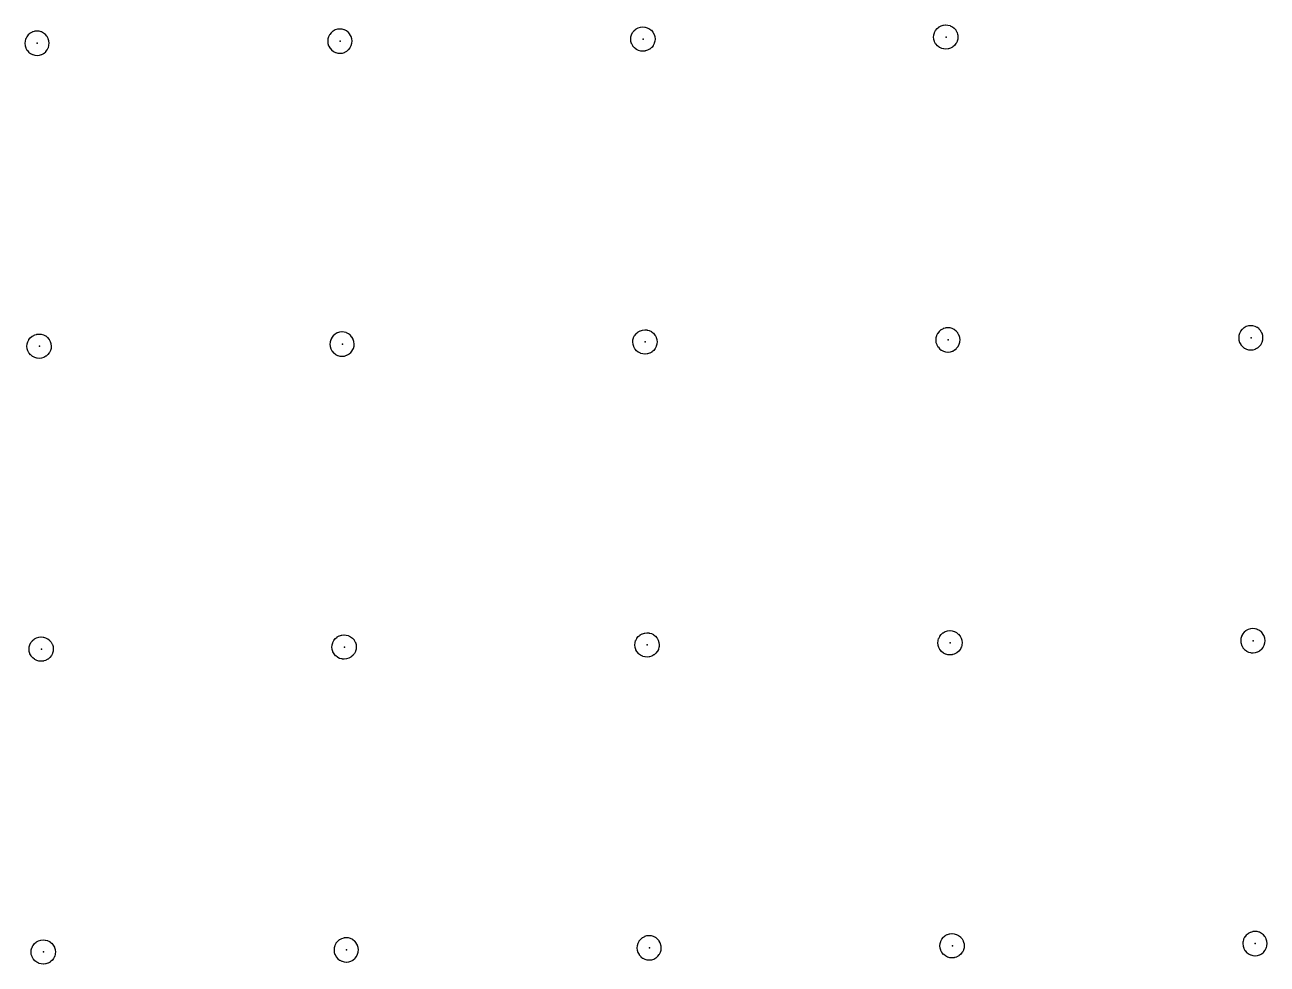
# Model space of a CAD drawing. Header units: metres. Extents: x 0 to 398, y -24 to 612.
# Drawn here: x 227.9 to 338.7, y 517.1 to 600.8 of the extents above; entities that cross this region are included whole.
import ezdxf

# ---------------------------------------------------------------- set-up
doc = ezdxf.new("R2010")
doc.units = ezdxf.units.M
doc.layers.add('LAYER_01_CUT', color=7, linetype='Continuous')
doc.layers.add('LAYER_04_GRID', color=7, linetype='Continuous')

msp = doc.modelspace()

# ---------------------------------------------------------------- linework, layer by layer
at = {"layer": 'LAYER_01_CUT'}
for points in [[(228.13, 598.54), (228.26, 598.39), (228.27, 598.38), (228.43, 598.25), (228.44, 598.25), (228.44, 598.24), (228.62, 598.16), (228.63, 598.15), (228.64, 598.15), (228.82, 598.1), (228.83, 598.1), (228.84, 598.1), (229.02, 598.08), (229.02, 598.08), (229.03, 598.08), (229.22, 598.1), (229.23, 598.1), (229.24, 598.1), (229.43, 598.16), (229.43, 598.17), (229.44, 598.17), (229.62, 598.26), (229.63, 598.27), (229.64, 598.28), (229.79, 598.41), (229.8, 598.42), (229.93, 598.58), (229.93, 598.58), (229.93, 598.59), (230.02, 598.77), (230.03, 598.78), (230.03, 598.79), (230.08, 598.97), (230.08, 598.98), (230.08, 598.99), (230.1, 599.16), (230.1, 599.17), (230.1, 599.18), (230.08, 599.37), (230.08, 599.38), (230.08, 599.39), (230.02, 599.57), (230.01, 599.58), (230.01, 599.59), (229.91, 599.77), (229.91, 599.78), (229.9, 599.79), (229.77, 599.94), (229.76, 599.95), (229.6, 600.07), (229.59, 600.08), (229.59, 600.08), (229.41, 600.17), (229.4, 600.18), (229.39, 600.18), (229.21, 600.23), (229.2, 600.23), (229.19, 600.23), (229.02, 600.25), (229.01, 600.25), (229, 600.25), (228.81, 600.23), (228.8, 600.23), (228.79, 600.22), (228.61, 600.17), (228.6, 600.16), (228.59, 600.16), (228.41, 600.06), (228.4, 600.06), (228.39, 600.05), (228.24, 599.92), (228.23, 599.91), (228.11, 599.75), (228.1, 599.74), (228.1, 599.74), (228.01, 599.56), (228, 599.55), (228, 599.54), (227.95, 599.36), (227.95, 599.35), (227.95, 599.34), (227.93, 599.16), (227.93, 599.16), (227.93, 599.15), (227.95, 598.96), (227.95, 598.95), (227.96, 598.94), (228.01, 598.75), (228.02, 598.75), (228.02, 598.74), (228.12, 598.56), (228.12, 598.55), (228.13, 598.54)], [(255.1, 599.93), (255.09, 599.92), (255.01, 599.75), (255, 599.74), (255, 599.73), (254.95, 599.55), (254.95, 599.54), (254.95, 599.53), (254.93, 599.35), (254.93, 599.34), (254.93, 599.34), (254.95, 599.14), (254.95, 599.14), (254.95, 599.13), (255.01, 598.94), (255.01, 598.93), (255.02, 598.92), (255.11, 598.75), (255.12, 598.74), (255.13, 598.73), (255.26, 598.57), (255.27, 598.57), (255.43, 598.44), (255.43, 598.44), (255.44, 598.43), (255.62, 598.34), (255.63, 598.34), (255.64, 598.34), (255.82, 598.29), (255.83, 598.28), (255.83, 598.28), (256.01, 598.27), (256.02, 598.27), (256.03, 598.27), (256.22, 598.29), (256.23, 598.29), (256.24, 598.29), (256.42, 598.35), (256.43, 598.35), (256.44, 598.36), (256.62, 598.45), (256.62, 598.46), (256.64, 598.47), (256.79, 598.6), (256.8, 598.6), (256.92, 598.76), (256.93, 598.77), (256.93, 598.78), (257.02, 598.96), (257.03, 598.96), (257.03, 598.97), (257.08, 599.16), (257.08, 599.16), (257.08, 599.17), (257.1, 599.35), (257.1, 599.36), (257.1, 599.37), (257.08, 599.56), (257.08, 599.57), (257.07, 599.57), (257.02, 599.76), (257.01, 599.77), (257.01, 599.78), (256.91, 599.95), (256.91, 599.96), (256.9, 599.98), (256.77, 600.13), (256.76, 600.14), (256.6, 600.26), (256.59, 600.27), (256.59, 600.27), (256.41, 600.36), (256.4, 600.36), (256.39, 600.37), (256.21, 600.42), (256.2, 600.42), (256.19, 600.42), (256.01, 600.43), (256.01, 600.43), (256, 600.43), (255.81, 600.41), (255.8, 600.41), (255.79, 600.41), (255.6, 600.35), (255.6, 600.35), (255.59, 600.35), (255.41, 600.25), (255.4, 600.25), (255.39, 600.23), (255.23, 600.1), (255.23, 600.1), (255.1, 599.94), (255.1, 599.93)], [(281.95, 599.33), (281.93, 599.52), (281.93, 599.53), (281.93, 599.54), (281.95, 599.72), (281.95, 599.72), (281.95, 599.73), (282, 599.92), (282, 599.92), (282.01, 599.93), (282.09, 600.11), (282.1, 600.12), (282.1, 600.12), (282.23, 600.28), (282.23, 600.29), (282.39, 600.42), (282.4, 600.43), (282.41, 600.44), (282.59, 600.53), (282.6, 600.54), (282.6, 600.54), (282.79, 600.6), (282.8, 600.6), (282.81, 600.6), (283, 600.62), (283.01, 600.62), (283.01, 600.62), (283.19, 600.61), (283.2, 600.6), (283.21, 600.6), (283.39, 600.55), (283.4, 600.55), (283.41, 600.55), (283.59, 600.46), (283.59, 600.45), (283.6, 600.45), (283.76, 600.32), (283.77, 600.32), (283.9, 600.16), (283.91, 600.15), (283.91, 600.14), (284.01, 599.96), (284.01, 599.96), (284.02, 599.95), (284.07, 599.76), (284.08, 599.75), (284.08, 599.74), (284.1, 599.55), (284.1, 599.54), (284.1, 599.54), (284.08, 599.36), (284.08, 599.35), (284.08, 599.34), (284.03, 599.16), (284.03, 599.15), (284.02, 599.14), (283.93, 598.97), (283.93, 598.96), (283.92, 598.95), (283.8, 598.79), (283.79, 598.78), (283.64, 598.65), (283.62, 598.64), (283.62, 598.64), (283.44, 598.54), (283.43, 598.54), (283.42, 598.54), (283.24, 598.48), (283.23, 598.48), (283.22, 598.47), (283.03, 598.45), (283.02, 598.45), (283.01, 598.45), (282.83, 598.47), (282.83, 598.47), (282.82, 598.47), (282.64, 598.52), (282.63, 598.53), (282.62, 598.53), (282.44, 598.62), (282.43, 598.62), (282.43, 598.63), (282.27, 598.75), (282.26, 598.76), (282.13, 598.91), (282.12, 598.93), (282.11, 598.93), (282.02, 599.11), (282.01, 599.12), (282.01, 599.13), (281.95, 599.31), (281.95, 599.32), (281.95, 599.33)], [(309.39, 600.61), (309.4, 600.62), (309.41, 600.62), (309.59, 600.72), (309.59, 600.72), (309.6, 600.73), (309.79, 600.78), (309.8, 600.79), (309.81, 600.79), (310, 600.81), (310.01, 600.81), (310.01, 600.81), (310.19, 600.79), (310.2, 600.79), (310.21, 600.79), (310.39, 600.74), (310.4, 600.74), (310.41, 600.73), (310.58, 600.64), (310.59, 600.64), (310.6, 600.63), (310.76, 600.51), (310.77, 600.5), (310.9, 600.35), (310.91, 600.33), (310.91, 600.33), (311.01, 600.15), (311.01, 600.14), (311.02, 600.13), (311.07, 599.95), (311.07, 599.94), (311.08, 599.93), (311.1, 599.74), (311.1, 599.73), (311.1, 599.72), (311.08, 599.54), (311.08, 599.54), (311.08, 599.53), (311.03, 599.34), (311.02, 599.34), (311.02, 599.33), (310.93, 599.15), (310.93, 599.14), (310.92, 599.14), (310.8, 598.98), (310.79, 598.97), (310.64, 598.84), (310.62, 598.83), (310.62, 598.82), (310.44, 598.73), (310.43, 598.72), (310.42, 598.72), (310.24, 598.66), (310.23, 598.66), (310.22, 598.66), (310.03, 598.64), (310.02, 598.64), (310.01, 598.64), (309.83, 598.66), (309.83, 598.66), (309.82, 598.66), (309.63, 598.71), (309.63, 598.71), (309.62, 598.72), (309.44, 598.8), (309.43, 598.81), (309.43, 598.81), (309.27, 598.94), (309.26, 598.94), (309.13, 599.1), (309.12, 599.11), (309.11, 599.12), (309.02, 599.3), (309.01, 599.31), (309.01, 599.31), (308.95, 599.5), (308.95, 599.51), (308.95, 599.52), (308.93, 599.71), (308.93, 599.72), (308.93, 599.72), (308.94, 599.9), (308.95, 599.91), (308.95, 599.92), (309, 600.1), (309, 600.11), (309, 600.12), (309.09, 600.3), (309.1, 600.3), (309.1, 600.31), (309.23, 600.47), (309.23, 600.48), (309.39, 600.61)], [(283.95, 573.32), (284.08, 573.16), (284.09, 573.15), (284.1, 573.14), (284.2, 572.96), (284.2, 572.96), (284.2, 572.95), (284.26, 572.76), (284.26, 572.75), (284.26, 572.74), (284.28, 572.55), (284.28, 572.55), (284.28, 572.54), (284.27, 572.36), (284.27, 572.35), (284.27, 572.34), (284.21, 572.16), (284.21, 572.15), (284.21, 572.14), (284.12, 571.97), (284.12, 571.96), (284.11, 571.95), (283.99, 571.79), (283.98, 571.79), (283.82, 571.65), (283.81, 571.64), (283.8, 571.64), (283.63, 571.54), (283.62, 571.54), (283.61, 571.54), (283.42, 571.48), (283.41, 571.48), (283.41, 571.47), (283.22, 571.46), (283.21, 571.45), (283.2, 571.45), (283.02, 571.47), (283.01, 571.47), (283, 571.47), (282.82, 571.52), (282.81, 571.53), (282.81, 571.53), (282.63, 571.62), (282.62, 571.62), (282.61, 571.63), (282.45, 571.75), (282.45, 571.76), (282.32, 571.91), (282.31, 571.93), (282.3, 571.93), (282.2, 572.11), (282.2, 572.12), (282.2, 572.13), (282.14, 572.32), (282.14, 572.32), (282.14, 572.33), (282.12, 572.52), (282.12, 572.53), (282.12, 572.54), (282.13, 572.72), (282.13, 572.73), (282.13, 572.73), (282.19, 572.92), (282.19, 572.92), (282.19, 572.93), (282.28, 573.11), (282.28, 573.12), (282.29, 573.12), (282.41, 573.28), (282.42, 573.29), (282.58, 573.42), (282.59, 573.43), (282.6, 573.44), (282.77, 573.53), (282.78, 573.54), (282.79, 573.54), (282.98, 573.6), (282.99, 573.6), (282.99, 573.6), (283.18, 573.62), (283.19, 573.62), (283.2, 573.62), (283.38, 573.61), (283.39, 573.61), (283.4, 573.6), (283.58, 573.55), (283.59, 573.55), (283.59, 573.55), (283.77, 573.46), (283.78, 573.45), (283.79, 573.45), (283.95, 573.32), (283.95, 573.32)], [(310.78, 573.64), (310.77, 573.64), (310.59, 573.73), (310.59, 573.74), (310.58, 573.74), (310.39, 573.79), (310.39, 573.79), (310.38, 573.79), (310.2, 573.81), (310.19, 573.81), (310.18, 573.81), (309.99, 573.79), (309.98, 573.79), (309.98, 573.78), (309.79, 573.73), (309.78, 573.72), (309.77, 573.72), (309.6, 573.62), (309.59, 573.62), (309.58, 573.61), (309.42, 573.48), (309.41, 573.47), (309.29, 573.31), (309.28, 573.3), (309.28, 573.3), (309.19, 573.12), (309.19, 573.11), (309.18, 573.1), (309.13, 572.92), (309.13, 572.91), (309.13, 572.9), (309.12, 572.72), (309.12, 572.72), (309.12, 572.71), (309.14, 572.52), (309.14, 572.51), (309.14, 572.5), (309.2, 572.31), (309.2, 572.31), (309.2, 572.3), (309.3, 572.12), (309.3, 572.11), (309.32, 572.1), (309.45, 571.95), (309.45, 571.94), (309.61, 571.81), (309.62, 571.81), (309.63, 571.8), (309.8, 571.72), (309.81, 571.71), (309.82, 571.71), (310, 571.66), (310.01, 571.66), (310.02, 571.66), (310.2, 571.64), (310.21, 571.64), (310.22, 571.64), (310.41, 571.66), (310.41, 571.66), (310.42, 571.66), (310.61, 571.72), (310.62, 571.73), (310.63, 571.73), (310.8, 571.83), (310.81, 571.83), (310.82, 571.84), (310.98, 571.97), (310.98, 571.98), (311.11, 572.14), (311.11, 572.14), (311.12, 572.15), (311.21, 572.33), (311.21, 572.34), (311.21, 572.35), (311.26, 572.53), (311.27, 572.54), (311.27, 572.55), (311.28, 572.72), (311.28, 572.73), (311.28, 572.74), (311.26, 572.93), (311.26, 572.94), (311.26, 572.95), (311.2, 573.13), (311.2, 573.14), (311.19, 573.15), (311.1, 573.33), (311.09, 573.34), (311.08, 573.35), (310.95, 573.5), (310.95, 573.51), (310.79, 573.63), (310.78, 573.64)], [(337.8, 572.01), (337.81, 572.02), (337.82, 572.03), (337.98, 572.16), (337.98, 572.16), (338.11, 572.32), (338.11, 572.33), (338.12, 572.34), (338.21, 572.52), (338.21, 572.52), (338.21, 572.53), (338.26, 572.72), (338.27, 572.72), (338.27, 572.73), (338.28, 572.91), (338.28, 572.92), (338.28, 572.93), (338.26, 573.12), (338.26, 573.13), (338.26, 573.13), (338.2, 573.32), (338.2, 573.33), (338.19, 573.34), (338.1, 573.51), (338.09, 573.52), (338.08, 573.54), (337.95, 573.69), (337.95, 573.7), (337.79, 573.82), (337.78, 573.83), (337.77, 573.83), (337.59, 573.92), (337.59, 573.92), (337.58, 573.93), (337.39, 573.98), (337.39, 573.98), (337.38, 573.98), (337.2, 573.99), (337.19, 573.99), (337.18, 573.99), (336.99, 573.97), (336.98, 573.97), (336.98, 573.97), (336.79, 573.91), (336.78, 573.91), (336.77, 573.91), (336.6, 573.81), (336.59, 573.81), (336.58, 573.79), (336.42, 573.66), (336.41, 573.66), (336.29, 573.5), (336.28, 573.49), (336.28, 573.48), (336.19, 573.31), (336.19, 573.3), (336.18, 573.29), (336.13, 573.11), (336.13, 573.1), (336.13, 573.09), (336.12, 572.91), (336.12, 572.9), (336.12, 572.9), (336.14, 572.7), (336.14, 572.7), (336.14, 572.69), (336.2, 572.5), (336.2, 572.49), (336.2, 572.48), (336.3, 572.31), (336.3, 572.3), (336.32, 572.29), (336.45, 572.13), (336.45, 572.13), (336.61, 572), (336.62, 572), (336.63, 571.99), (336.8, 571.9), (336.81, 571.9), (336.82, 571.9), (337, 571.85), (337.01, 571.84), (337.02, 571.84), (337.2, 571.83), (337.21, 571.83), (337.21, 571.83), (337.41, 571.85), (337.41, 571.85), (337.42, 571.85), (337.61, 571.91), (337.62, 571.91), (337.63, 571.92), (337.8, 572.01)], [(228.14, 571.95), (228.14, 571.96), (228.12, 572.15), (228.12, 572.16), (228.12, 572.17), (228.13, 572.34), (228.13, 572.35), (228.14, 572.36), (228.19, 572.54), (228.19, 572.55), (228.19, 572.56), (228.28, 572.74), (228.29, 572.74), (228.29, 572.75), (228.42, 572.91), (228.42, 572.92), (228.58, 573.05), (228.59, 573.06), (228.6, 573.06), (228.78, 573.16), (228.78, 573.16), (228.79, 573.17), (228.98, 573.22), (228.99, 573.23), (229, 573.23), (229.19, 573.25), (229.19, 573.25), (229.2, 573.25), (229.38, 573.23), (229.39, 573.23), (229.4, 573.23), (229.58, 573.18), (229.59, 573.18), (229.6, 573.17), (229.77, 573.08), (229.78, 573.08), (229.79, 573.08), (229.95, 572.95), (229.95, 572.94), (230.08, 572.79), (230.1, 572.78), (230.1, 572.77), (230.2, 572.59), (230.2, 572.58), (230.2, 572.58), (230.26, 572.39), (230.26, 572.38), (230.26, 572.37), (230.28, 572.18), (230.28, 572.17), (230.28, 572.16), (230.27, 571.99), (230.27, 571.98), (230.27, 571.97), (230.22, 571.79), (230.21, 571.78), (230.21, 571.77), (230.12, 571.59), (230.12, 571.59), (230.11, 571.58), (229.99, 571.42), (229.98, 571.41), (229.83, 571.28), (229.81, 571.27), (229.8, 571.27), (229.63, 571.17), (229.62, 571.17), (229.61, 571.16), (229.42, 571.11), (229.42, 571.1), (229.41, 571.1), (229.22, 571.08), (229.21, 571.08), (229.2, 571.08), (229.02, 571.1), (229.01, 571.1), (229.01, 571.1), (228.82, 571.15), (228.81, 571.15), (228.81, 571.16), (228.63, 571.25), (228.62, 571.25), (228.61, 571.25), (228.46, 571.38), (228.45, 571.39), (228.32, 571.54), (228.31, 571.55), (228.3, 571.56), (228.21, 571.74), (228.2, 571.75), (228.2, 571.75), (228.14, 571.94), (228.14, 571.95)], [(256.77, 573.27), (256.6, 573.36), (256.59, 573.36), (256.58, 573.37), (256.4, 573.42), (256.39, 573.42), (256.38, 573.42), (256.2, 573.43), (256.19, 573.43), (256.19, 573.43), (256, 573.41), (255.99, 573.41), (255.98, 573.41), (255.79, 573.35), (255.78, 573.35), (255.77, 573.35), (255.6, 573.25), (255.59, 573.25), (255.58, 573.23), (255.42, 573.1), (255.42, 573.1), (255.29, 572.94), (255.29, 572.93), (255.28, 572.92), (255.19, 572.75), (255.19, 572.74), (255.19, 572.73), (255.14, 572.55), (255.13, 572.54), (255.13, 572.53), (255.12, 572.35), (255.12, 572.34), (255.12, 572.34), (255.14, 572.15), (255.14, 572.14), (255.14, 572.13), (255.2, 571.94), (255.2, 571.93), (255.21, 571.93), (255.3, 571.75), (255.31, 571.74), (255.32, 571.73), (255.45, 571.57), (255.46, 571.57), (255.61, 571.44), (255.62, 571.44), (255.63, 571.43), (255.81, 571.34), (255.81, 571.34), (255.82, 571.34), (256.01, 571.29), (256.01, 571.28), (256.02, 571.28), (256.2, 571.27), (256.21, 571.27), (256.22, 571.27), (256.41, 571.29), (256.42, 571.29), (256.42, 571.29), (256.61, 571.35), (256.62, 571.35), (256.63, 571.36), (256.8, 571.45), (256.81, 571.46), (256.83, 571.47), (256.98, 571.6), (256.99, 571.61), (257.11, 571.76), (257.12, 571.77), (257.12, 571.78), (257.21, 571.96), (257.21, 571.96), (257.22, 571.97), (257.27, 572.16), (257.27, 572.16), (257.27, 572.17), (257.28, 572.35), (257.28, 572.36), (257.28, 572.37), (257.26, 572.56), (257.26, 572.57), (257.26, 572.57), (257.2, 572.76), (257.2, 572.77), (257.2, 572.78), (257.1, 572.95), (257.1, 572.96), (257.08, 572.98), (256.95, 573.13), (256.95, 573.14), (256.79, 573.26), (256.78, 573.27), (256.77, 573.27)], [(336.5, 545.29), (336.63, 545.13), (336.64, 545.13), (336.8, 545), (336.81, 545), (336.81, 544.99), (336.99, 544.9), (337, 544.9), (337.01, 544.9), (337.19, 544.85), (337.2, 544.84), (337.21, 544.84), (337.39, 544.83), (337.39, 544.83), (337.4, 544.83), (337.59, 544.85), (337.6, 544.85), (337.61, 544.85), (337.8, 544.91), (337.8, 544.91), (337.81, 544.92), (337.99, 545.01), (338, 545.02), (338.01, 545.03), (338.16, 545.16), (338.17, 545.17), (338.3, 545.32), (338.3, 545.33), (338.3, 545.34), (338.39, 545.52), (338.4, 545.52), (338.4, 545.53), (338.45, 545.72), (338.45, 545.72), (338.45, 545.73), (338.47, 545.91), (338.47, 545.92), (338.47, 545.93), (338.45, 546.12), (338.45, 546.13), (338.45, 546.13), (338.39, 546.32), (338.38, 546.33), (338.38, 546.34), (338.28, 546.51), (338.28, 546.52), (338.27, 546.54), (338.14, 546.69), (338.13, 546.7), (337.97, 546.82), (337.96, 546.83), (337.96, 546.83), (337.78, 546.92), (337.77, 546.92), (337.76, 546.93), (337.58, 546.98), (337.57, 546.98), (337.56, 546.98), (337.39, 546.99), (337.38, 546.99), (337.37, 546.99), (337.18, 546.97), (337.17, 546.97), (337.16, 546.97), (336.97, 546.91), (336.97, 546.91), (336.96, 546.91), (336.78, 546.81), (336.77, 546.81), (336.76, 546.8), (336.61, 546.66), (336.6, 546.66), (336.47, 546.5), (336.47, 546.49), (336.47, 546.48), (336.38, 546.31), (336.37, 546.3), (336.37, 546.29), (336.32, 546.11), (336.32, 546.1), (336.32, 546.09), (336.3, 545.91), (336.3, 545.9), (336.3, 545.9), (336.32, 545.71), (336.32, 545.7), (336.33, 545.69), (336.38, 545.5), (336.39, 545.49), (336.39, 545.49), (336.49, 545.31), (336.49, 545.3), (336.5, 545.29)], [(230.46, 544.99), (230.46, 544.98), (230.45, 544.97), (230.4, 544.79), (230.4, 544.78), (230.4, 544.77), (230.31, 544.59), (230.3, 544.59), (230.3, 544.58), (230.17, 544.42), (230.17, 544.41), (230.01, 544.28), (230, 544.27), (229.99, 544.27), (229.81, 544.17), (229.81, 544.17), (229.8, 544.16), (229.61, 544.11), (229.6, 544.1), (229.59, 544.1), (229.4, 544.08), (229.4, 544.08), (229.39, 544.08), (229.21, 544.1), (229.2, 544.1), (229.19, 544.1), (229.01, 544.15), (229, 544.15), (228.99, 544.16), (228.82, 544.25), (228.81, 544.25), (228.8, 544.26), (228.64, 544.38), (228.64, 544.39), (228.5, 544.54), (228.49, 544.56), (228.49, 544.56), (228.39, 544.74), (228.39, 544.75), (228.39, 544.76), (228.33, 544.94), (228.33, 544.95), (228.32, 544.96), (228.31, 545.15), (228.3, 545.16), (228.31, 545.17), (228.32, 545.35), (228.32, 545.35), (228.32, 545.36), (228.37, 545.54), (228.38, 545.55), (228.38, 545.56), (228.47, 545.74), (228.47, 545.75), (228.48, 545.75), (228.6, 545.91), (228.61, 545.92), (228.76, 546.05), (228.78, 546.06), (228.79, 546.07), (228.96, 546.16), (228.97, 546.16), (228.98, 546.17), (229.17, 546.23), (229.17, 546.23), (229.18, 546.23), (229.37, 546.25), (229.38, 546.25), (229.39, 546.25), (229.57, 546.23), (229.58, 546.23), (229.58, 546.23), (229.77, 546.18), (229.77, 546.18), (229.78, 546.17), (229.96, 546.09), (229.97, 546.08), (229.97, 546.08), (230.13, 545.95), (230.14, 545.94), (230.27, 545.79), (230.28, 545.78), (230.29, 545.77), (230.38, 545.59), (230.39, 545.58), (230.39, 545.58), (230.45, 545.39), (230.45, 545.38), (230.45, 545.37), (230.47, 545.18), (230.47, 545.17), (230.47, 545.17), (230.46, 544.99)], [(255.8, 544.44), (255.64, 544.57), (255.63, 544.57), (255.5, 544.73), (255.49, 544.74), (255.49, 544.75), (255.39, 544.93), (255.39, 544.93), (255.38, 544.94), (255.33, 545.13), (255.33, 545.14), (255.32, 545.15), (255.3, 545.34), (255.3, 545.34), (255.3, 545.35), (255.32, 545.53), (255.32, 545.54), (255.32, 545.55), (255.37, 545.73), (255.38, 545.74), (255.38, 545.75), (255.47, 545.92), (255.47, 545.93), (255.48, 545.94), (255.6, 546.1), (255.61, 546.1), (255.76, 546.24), (255.78, 546.25), (255.78, 546.25), (255.96, 546.35), (255.97, 546.35), (255.98, 546.35), (256.16, 546.41), (256.17, 546.41), (256.18, 546.42), (256.37, 546.44), (256.38, 546.44), (256.39, 546.44), (256.57, 546.42), (256.57, 546.42), (256.58, 546.42), (256.77, 546.37), (256.77, 546.36), (256.78, 546.36), (256.96, 546.27), (256.97, 546.27), (256.97, 546.26), (257.13, 546.14), (257.14, 546.13), (257.27, 545.98), (257.28, 545.96), (257.29, 545.96), (257.38, 545.78), (257.39, 545.77), (257.39, 545.76), (257.45, 545.57), (257.45, 545.57), (257.45, 545.56), (257.47, 545.37), (257.47, 545.36), (257.47, 545.35), (257.46, 545.17), (257.45, 545.16), (257.45, 545.16), (257.4, 544.97), (257.4, 544.97), (257.4, 544.96), (257.31, 544.78), (257.3, 544.77), (257.3, 544.77), (257.17, 544.61), (257.17, 544.6), (257.01, 544.47), (257, 544.46), (256.99, 544.45), (256.81, 544.36), (256.81, 544.35), (256.8, 544.35), (256.61, 544.29), (256.6, 544.29), (256.59, 544.29), (256.4, 544.27), (256.39, 544.27), (256.39, 544.27), (256.21, 544.28), (256.2, 544.29), (256.19, 544.29), (256.01, 544.34), (256, 544.34), (255.99, 544.34), (255.82, 544.43), (255.81, 544.44), (255.8, 544.44)], [(284.47, 545.55), (284.47, 545.55), (284.47, 545.54), (284.46, 545.36), (284.45, 545.35), (284.45, 545.34), (284.4, 545.16), (284.4, 545.15), (284.4, 545.14), (284.31, 544.97), (284.3, 544.96), (284.3, 544.95), (284.17, 544.79), (284.17, 544.79), (284.01, 544.66), (284, 544.64), (283.99, 544.64), (283.81, 544.54), (283.81, 544.54), (283.8, 544.54), (283.61, 544.48), (283.6, 544.48), (283.59, 544.48), (283.4, 544.46), (283.39, 544.46), (283.39, 544.46), (283.21, 544.47), (283.2, 544.47), (283.19, 544.47), (283.01, 544.52), (283, 544.53), (282.99, 544.53), (282.81, 544.62), (282.81, 544.62), (282.8, 544.63), (282.64, 544.75), (282.63, 544.76), (282.5, 544.91), (282.49, 544.93), (282.49, 544.94), (282.39, 545.11), (282.39, 545.12), (282.38, 545.13), (282.33, 545.32), (282.32, 545.32), (282.32, 545.33), (282.3, 545.52), (282.3, 545.53), (282.3, 545.54), (282.32, 545.72), (282.32, 545.73), (282.32, 545.73), (282.37, 545.92), (282.37, 545.93), (282.38, 545.93), (282.47, 546.11), (282.47, 546.12), (282.48, 546.13), (282.6, 546.28), (282.61, 546.29), (282.76, 546.42), (282.78, 546.43), (282.78, 546.44), (282.96, 546.53), (282.97, 546.54), (282.98, 546.54), (283.16, 546.6), (283.17, 546.6), (283.18, 546.6), (283.37, 546.62), (283.38, 546.62), (283.39, 546.62), (283.57, 546.61), (283.57, 546.61), (283.58, 546.6), (283.77, 546.55), (283.77, 546.55), (283.78, 546.55), (283.96, 546.46), (283.97, 546.45), (283.97, 546.45), (284.13, 546.32), (284.14, 546.32), (284.27, 546.16), (284.28, 546.15), (284.29, 546.14), (284.38, 545.96), (284.39, 545.96), (284.39, 545.95), (284.45, 545.76), (284.45, 545.75), (284.45, 545.74), (284.47, 545.55)], [(309.81, 544.81), (309.81, 544.81), (309.8, 544.81), (309.64, 544.94), (309.63, 544.95), (309.5, 545.1), (309.49, 545.11), (309.49, 545.12), (309.39, 545.3), (309.39, 545.31), (309.38, 545.31), (309.33, 545.5), (309.32, 545.51), (309.32, 545.52), (309.3, 545.71), (309.3, 545.72), (309.3, 545.73), (309.32, 545.9), (309.32, 545.91), (309.32, 545.92), (309.37, 546.1), (309.37, 546.11), (309.38, 546.12), (309.47, 546.3), (309.47, 546.3), (309.48, 546.31), (309.6, 546.47), (309.61, 546.48), (309.76, 546.61), (309.78, 546.62), (309.78, 546.62), (309.96, 546.72), (309.97, 546.72), (309.98, 546.73), (310.16, 546.78), (310.17, 546.79), (310.18, 546.79), (310.37, 546.81), (310.38, 546.81), (310.39, 546.81), (310.57, 546.79), (310.57, 546.79), (310.58, 546.79), (310.76, 546.74), (310.77, 546.74), (310.78, 546.73), (310.96, 546.64), (310.97, 546.64), (310.97, 546.64), (311.13, 546.51), (311.14, 546.5), (311.27, 546.35), (311.28, 546.34), (311.29, 546.33), (311.38, 546.15), (311.39, 546.14), (311.39, 546.14), (311.45, 545.95), (311.45, 545.94), (311.45, 545.93), (311.47, 545.74), (311.47, 545.73), (311.47, 545.72), (311.45, 545.55), (311.45, 545.54), (311.45, 545.53), (311.4, 545.35), (311.4, 545.34), (311.39, 545.33), (311.31, 545.15), (311.3, 545.15), (311.3, 545.14), (311.17, 544.98), (311.17, 544.97), (311.01, 544.84), (311, 544.83), (310.99, 544.83), (310.81, 544.73), (310.8, 544.73), (310.8, 544.72), (310.61, 544.67), (310.6, 544.66), (310.59, 544.66), (310.4, 544.64), (310.39, 544.64), (310.39, 544.64), (310.21, 544.66), (310.2, 544.66), (310.19, 544.66), (310.01, 544.71), (310, 544.71), (309.99, 544.72), (309.81, 544.81)], [(257.2, 517.47), (257.35, 517.6), (257.36, 517.61), (257.48, 517.77), (257.49, 517.77), (257.49, 517.78), (257.58, 517.96), (257.59, 517.97), (257.59, 517.97), (257.64, 518.16), (257.64, 518.17), (257.64, 518.17), (257.66, 518.35), (257.66, 518.36), (257.66, 518.37), (257.64, 518.56), (257.64, 518.57), (257.63, 518.58), (257.58, 518.76), (257.57, 518.77), (257.57, 518.78), (257.47, 518.96), (257.47, 518.96), (257.46, 518.98), (257.33, 519.13), (257.32, 519.14), (257.16, 519.26), (257.15, 519.27), (257.15, 519.27), (256.97, 519.36), (256.96, 519.36), (256.95, 519.37), (256.77, 519.42), (256.76, 519.42), (256.75, 519.42), (256.57, 519.44), (256.57, 519.44), (256.56, 519.44), (256.37, 519.42), (256.36, 519.41), (256.35, 519.41), (256.16, 519.35), (256.16, 519.35), (256.15, 519.35), (255.97, 519.25), (255.96, 519.25), (255.95, 519.24), (255.79, 519.11), (255.79, 519.1), (255.66, 518.94), (255.66, 518.93), (255.65, 518.92), (255.57, 518.75), (255.56, 518.74), (255.56, 518.73), (255.51, 518.55), (255.51, 518.54), (255.51, 518.53), (255.49, 518.35), (255.49, 518.35), (255.49, 518.34), (255.51, 518.15), (255.51, 518.14), (255.51, 518.13), (255.57, 517.94), (255.57, 517.93), (255.58, 517.93), (255.67, 517.75), (255.68, 517.74), (255.69, 517.73), (255.82, 517.57), (255.83, 517.57), (255.99, 517.44), (255.99, 517.44), (256, 517.43), (256.18, 517.34), (256.19, 517.34), (256.2, 517.34), (256.38, 517.29), (256.39, 517.29), (256.39, 517.28), (256.57, 517.27), (256.58, 517.27), (256.59, 517.27), (256.78, 517.29), (256.79, 517.29), (256.8, 517.29), (256.98, 517.35), (256.99, 517.35), (257, 517.36), (257.18, 517.45), (257.18, 517.46), (257.2, 517.47)], [(284.66, 518.55), (284.66, 518.55), (284.64, 518.75), (284.64, 518.75), (284.63, 518.76), (284.58, 518.95), (284.57, 518.96), (284.57, 518.97), (284.47, 519.14), (284.47, 519.15), (284.46, 519.16), (284.33, 519.32), (284.32, 519.32), (284.16, 519.45), (284.15, 519.45), (284.15, 519.46), (283.97, 519.55), (283.96, 519.55), (283.95, 519.55), (283.77, 519.6), (283.76, 519.61), (283.75, 519.61), (283.57, 519.62), (283.57, 519.62), (283.56, 519.62), (283.37, 519.6), (283.36, 519.6), (283.35, 519.6), (283.16, 519.54), (283.15, 519.54), (283.15, 519.53), (282.97, 519.44), (282.96, 519.43), (282.95, 519.42), (282.79, 519.29), (282.79, 519.29), (282.66, 519.13), (282.66, 519.12), (282.65, 519.11), (282.56, 518.93), (282.56, 518.93), (282.56, 518.92), (282.51, 518.73), (282.51, 518.73), (282.51, 518.72), (282.49, 518.54), (282.49, 518.53), (282.49, 518.52), (282.51, 518.33), (282.51, 518.32), (282.51, 518.32), (282.57, 518.13), (282.57, 518.12), (282.58, 518.11), (282.67, 517.94), (282.68, 517.93), (282.69, 517.92), (282.82, 517.76), (282.83, 517.75), (282.99, 517.63), (282.99, 517.62), (283, 517.62), (283.18, 517.53), (283.19, 517.53), (283.19, 517.52), (283.38, 517.47), (283.39, 517.47), (283.39, 517.47), (283.57, 517.46), (283.58, 517.46), (283.59, 517.46), (283.78, 517.48), (283.79, 517.48), (283.8, 517.48), (283.98, 517.54), (283.99, 517.54), (284, 517.54), (284.18, 517.64), (284.18, 517.64), (284.2, 517.66), (284.35, 517.79), (284.36, 517.79), (284.48, 517.95), (284.49, 517.96), (284.49, 517.97), (284.58, 518.14), (284.59, 518.15), (284.59, 518.16), (284.64, 518.34), (284.64, 518.35), (284.64, 518.36), (284.66, 518.54), (284.66, 518.55)], [(310.16, 519.73), (310.35, 519.79), (310.36, 519.79), (310.37, 519.79), (310.56, 519.81), (310.56, 519.81), (310.57, 519.81), (310.75, 519.79), (310.76, 519.79), (310.77, 519.79), (310.95, 519.74), (310.96, 519.74), (310.97, 519.73), (311.14, 519.65), (311.15, 519.64), (311.16, 519.64), (311.32, 519.51), (311.32, 519.5), (311.46, 519.35), (311.47, 519.34), (311.47, 519.33), (311.57, 519.15), (311.57, 519.14), (311.57, 519.14), (311.63, 518.95), (311.63, 518.94), (311.64, 518.93), (311.66, 518.74), (311.66, 518.73), (311.66, 518.73), (311.64, 518.55), (311.64, 518.54), (311.64, 518.53), (311.59, 518.35), (311.58, 518.34), (311.58, 518.33), (311.49, 518.15), (311.49, 518.15), (311.48, 518.14), (311.36, 517.98), (311.35, 517.97), (311.2, 517.84), (311.18, 517.83), (311.18, 517.83), (311, 517.73), (310.99, 517.73), (310.98, 517.72), (310.79, 517.67), (310.79, 517.66), (310.78, 517.66), (310.59, 517.64), (310.58, 517.64), (310.57, 517.64), (310.39, 517.66), (310.39, 517.66), (310.38, 517.66), (310.19, 517.71), (310.19, 517.71), (310.18, 517.72), (310, 517.81), (309.99, 517.81), (309.99, 517.82), (309.83, 517.94), (309.82, 517.95), (309.69, 518.1), (309.68, 518.12), (309.67, 518.12), (309.58, 518.3), (309.57, 518.31), (309.57, 518.32), (309.51, 518.5), (309.51, 518.51), (309.51, 518.52), (309.49, 518.71), (309.49, 518.72), (309.49, 518.73), (309.5, 518.91), (309.51, 518.91), (309.51, 518.92), (309.56, 519.1), (309.56, 519.11), (309.56, 519.12), (309.65, 519.3), (309.66, 519.31), (309.66, 519.31), (309.79, 519.47), (309.79, 519.48), (309.95, 519.61), (309.96, 519.62), (309.97, 519.63), (310.15, 519.72), (310.15, 519.72), (310.16, 519.73)], [(336.69, 518.29), (336.82, 518.13), (336.83, 518.13), (336.99, 518), (336.99, 518), (337, 517.99), (337.18, 517.9), (337.19, 517.9), (337.19, 517.9), (337.38, 517.85), (337.38, 517.85), (337.39, 517.84), (337.57, 517.83), (337.58, 517.83), (337.59, 517.83), (337.78, 517.85), (337.79, 517.85), (337.79, 517.85), (337.98, 517.91), (337.99, 517.91), (338, 517.92), (338.18, 518.01), (338.18, 518.02), (338.2, 518.03), (338.35, 518.16), (338.36, 518.17), (338.48, 518.33), (338.49, 518.33), (338.49, 518.34), (338.58, 518.52), (338.58, 518.53), (338.59, 518.53), (338.64, 518.72), (338.64, 518.73), (338.64, 518.73), (338.66, 518.91), (338.66, 518.92), (338.65, 518.93), (338.64, 519.12), (338.63, 519.13), (338.63, 519.13), (338.57, 519.32), (338.57, 519.33), (338.57, 519.34), (338.47, 519.52), (338.47, 519.52), (338.46, 519.54), (338.32, 519.69), (338.32, 519.7), (338.16, 519.82), (338.15, 519.83), (338.14, 519.83), (337.97, 519.92), (337.96, 519.92), (337.95, 519.93), (337.77, 519.98), (337.76, 519.98), (337.75, 519.98), (337.57, 520), (337.56, 520), (337.56, 520), (337.37, 519.98), (337.36, 519.97), (337.35, 519.97), (337.16, 519.91), (337.15, 519.91), (337.15, 519.91), (336.97, 519.81), (336.96, 519.81), (336.95, 519.8), (336.79, 519.66), (336.79, 519.66), (336.66, 519.5), (336.66, 519.49), (336.65, 519.48), (336.56, 519.31), (336.56, 519.3), (336.56, 519.29), (336.51, 519.11), (336.5, 519.1), (336.5, 519.09), (336.49, 518.91), (336.49, 518.9), (336.49, 518.9), (336.51, 518.71), (336.51, 518.7), (336.51, 518.69), (336.57, 518.5), (336.57, 518.49), (336.58, 518.49), (336.67, 518.31), (336.68, 518.3), (336.69, 518.29)], [(228.79, 518.92), (228.95, 519.05), (228.96, 519.06), (228.97, 519.07), (229.15, 519.16), (229.16, 519.17), (229.16, 519.17), (229.35, 519.23), (229.36, 519.23), (229.37, 519.23), (229.56, 519.25), (229.57, 519.25), (229.57, 519.25), (229.75, 519.23), (229.76, 519.23), (229.77, 519.23), (229.95, 519.18), (229.96, 519.18), (229.97, 519.17), (230.15, 519.09), (230.15, 519.08), (230.16, 519.08), (230.32, 518.95), (230.33, 518.95), (230.46, 518.79), (230.47, 518.78), (230.47, 518.77), (230.57, 518.59), (230.57, 518.58), (230.58, 518.58), (230.63, 518.39), (230.64, 518.38), (230.64, 518.37), (230.66, 518.18), (230.66, 518.17), (230.66, 518.17), (230.64, 517.99), (230.64, 517.98), (230.64, 517.97), (230.59, 517.79), (230.59, 517.78), (230.58, 517.77), (230.49, 517.59), (230.49, 517.59), (230.48, 517.58), (230.36, 517.42), (230.35, 517.41), (230.2, 517.28), (230.18, 517.27), (230.18, 517.27), (230, 517.17), (229.99, 517.17), (229.98, 517.16), (229.8, 517.11), (229.79, 517.1), (229.78, 517.1), (229.59, 517.08), (229.58, 517.08), (229.57, 517.08), (229.39, 517.1), (229.39, 517.1), (229.38, 517.1), (229.2, 517.15), (229.19, 517.15), (229.18, 517.16), (229, 517.25), (228.99, 517.25), (228.99, 517.26), (228.83, 517.38), (228.82, 517.39), (228.69, 517.54), (228.68, 517.56), (228.67, 517.56), (228.58, 517.74), (228.57, 517.75), (228.57, 517.76), (228.51, 517.94), (228.51, 517.95), (228.51, 517.96), (228.49, 518.15), (228.49, 518.16), (228.49, 518.17), (228.51, 518.35), (228.51, 518.35), (228.51, 518.36), (228.56, 518.55), (228.56, 518.55), (228.57, 518.56), (228.65, 518.74), (228.66, 518.75), (228.66, 518.75), (228.79, 518.91), (228.79, 518.92)]]:
    msp.add_lwpolyline(points, dxfattribs=at)
at = {"layer": 'LAYER_04_GRID'}
for p in [(229.04, 599.16), (256.04, 599.35), (283.04, 599.54), (310.04, 599.72), (283.23, 572.54), (310.23, 572.72), (337.23, 572.91), (229.23, 572.17), (256.23, 572.35), (337.41, 545.91), (229.42, 545.17), (256.41, 545.35), (283.41, 545.54), (310.41, 545.73), (256.6, 518.35), (283.6, 518.54), (310.6, 518.73), (337.6, 518.91), (229.6, 518.17)]:
    msp.add_point(p, dxfattribs=at)

doc.saveas('drawing.dxf')
